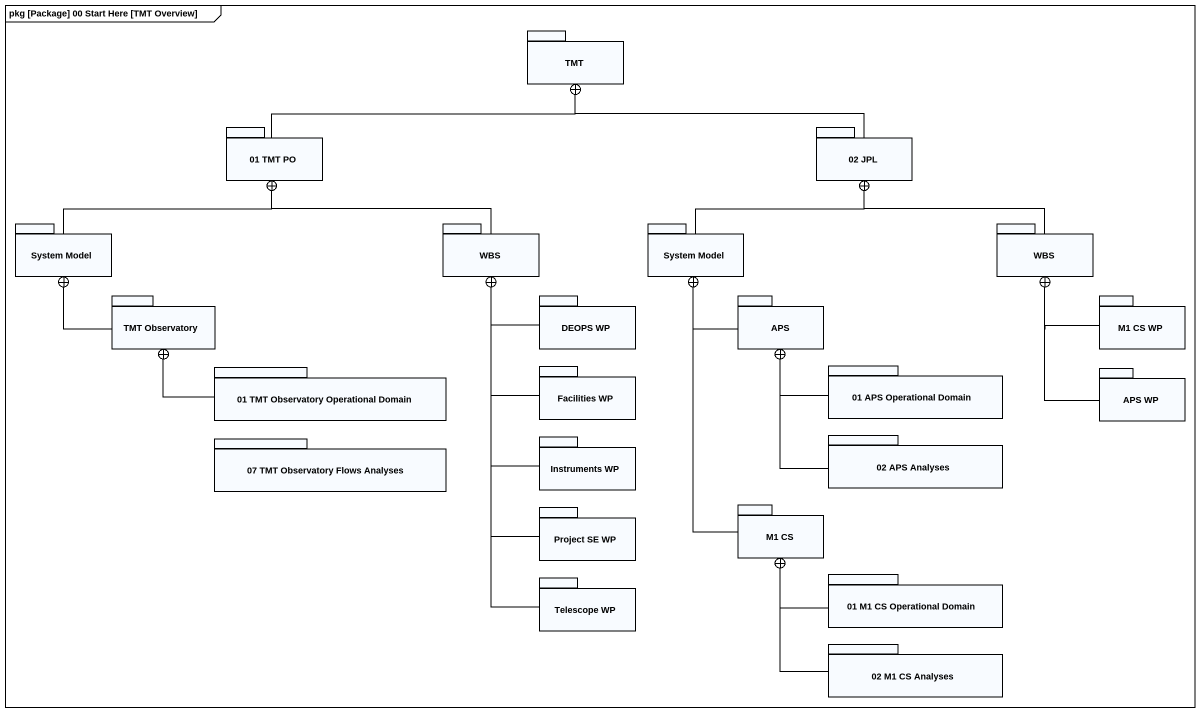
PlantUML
@startuml
mainframe pkg [Package] 00 Start Here [TMT Overview]
package TMT {
}
package "01 TMT PO" as p01_TMT_PO {
}
package "02 JPL" as p02_JPL {
}
package "System Model" as System_Model {
}
package WBS {
}
package "System Model" as System_Model_2 {
}
package "WBS" as WBS_2 {
}
package "TMT Observatory" as TMT_Observatory {
}
package "DEOPS WP" as DEOPS_WP {
}
package APS {
}
package "M1 CS WP" as M1_CS_WP {
}
package "01 TMT Observatory Operational Domain" as p01_TMT_Observatory {
}
package "Facilities WP" as Facilities_WP {
}
package "01 APS Operational Domain" as p01_APS_Operational_Domain {
}
package "APS WP" as APS_WP {
}
package "07 TMT Observatory Flows Analyses" as p07_TMT_Observatory_Flows {
}
package "Instruments WP" as Instruments_WP {
}
package "02 APS Analyses" as p02_APS_Analyses {
}
package "Project SE WP" as Project_SE_WP {
}
package "M1 CS" as M1_CS {
}
package "Telescope WP" as Telescope_WP {
}
package "01 M1 CS Operational Domain" as p01_M1_CS_Operational_Domain {
}
package "02 M1 CS Analyses" as p02_M1_CS_Analyses {
}
p01_TMT_PO -right-+ TMT
p02_JPL -left-+ TMT
System_Model -right-+ p01_TMT_PO
WBS -left-+ p01_TMT_PO
System_Model_2 -right-+ p02_JPL
WBS_2 -left-+ p02_JPL
TMT_Observatory -up-+ System_Model
DEOPS_WP -up-+ WBS
APS -up-+ System_Model_2
M1_CS_WP -up-+ WBS_2
p01_TMT_Observatory -left-+ TMT_Observatory
Facilities_WP -up-+ WBS
p01_APS_Operational_Domain -left-+ APS
APS_WP -up-+ WBS_2
Instruments_WP -up-+ WBS
p02_APS_Analyses -up-+ APS
Project_SE_WP -up-+ WBS
M1_CS -up-+ System_Model_2
Telescope_WP -up-+ WBS
p01_M1_CS_Operational_Domain -left-+ M1_CS
p02_M1_CS_Analyses -up-+ M1_CS
@enduml
